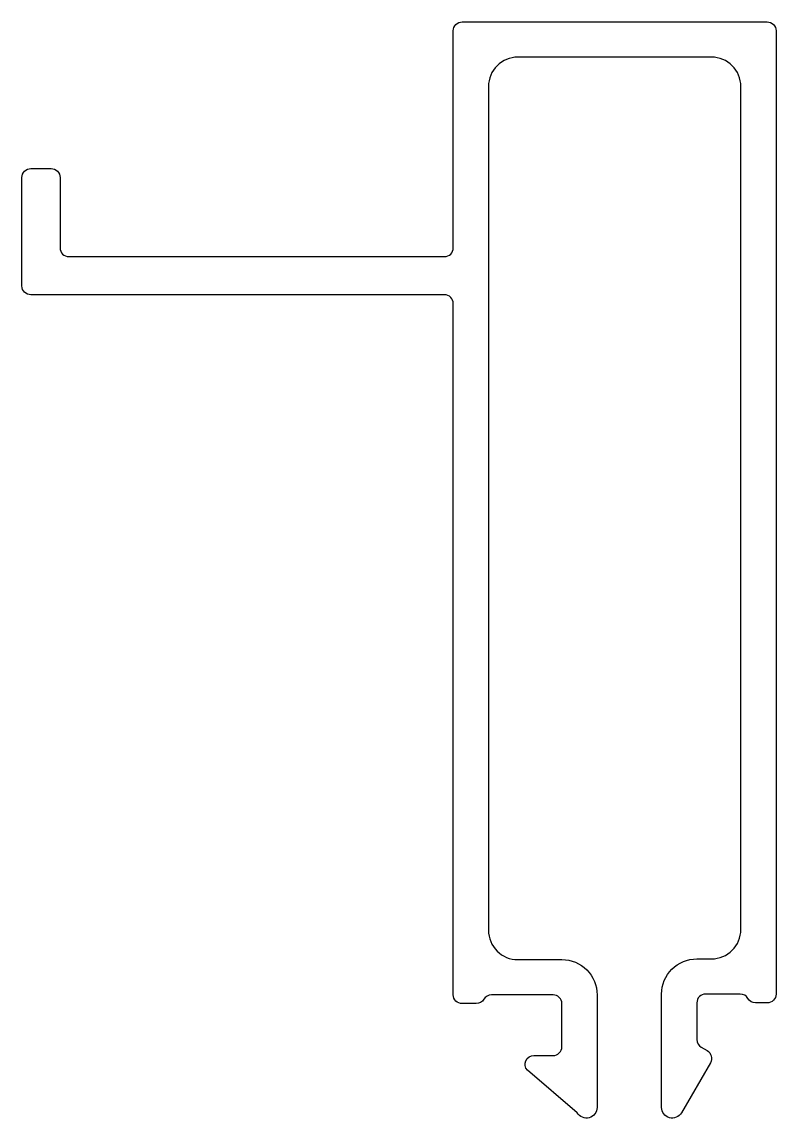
# Model space of a CAD drawing. Extents: x 841.3 to 867, y 551.1 to 588.5.
import ezdxf

# ---------------------------------------------------------------- set-up
doc = ezdxf.new("R2010")
doc.units = 0
doc.layers.get('0').update_dxf_attribs({"linetype": 'CONTINUOUS'})

msp = doc.modelspace()

# ---------------------------------------------------------------- linework, layer by layer
at = {"color": 0}
msp.add_lwpolyline([(865.779, 586.279, 0.414214), (864.779, 587.279), (861.979, 587.279), (858.179, 587.279, 0.414214), (857.179, 586.279), (857.179, 557.52, 0.414214), (858.179, 556.52), (859.679, 556.52, -0.414214), (860.879, 555.32), (860.879, 551.481, -0.767327), (860.205, 551.3), (858.504, 552.752, -0.647706), (858.728, 553.252), (859.379, 553.252, 0.414214), (859.679, 553.552), (859.679, 555.02, 0.414214), (859.379, 555.32), (857.279, 555.32, 0.267949), (857.019, 555.17, -0.267949), (856.759, 555.02), (856.279, 555.02, -0.414214), (855.979, 555.32), (855.979, 578.879, 0.414214), (855.679, 579.179), (841.579, 579.179, -0.414214), (841.279, 579.479), (841.279, 583.179, -0.414214), (841.579, 583.479), (842.279, 583.479, -0.414214), (842.579, 583.179), (842.579, 580.779, 0.414214), (842.879, 580.479), (855.679, 580.479, 0.414214), (855.979, 580.779), (855.979, 588.179, -0.414214), (856.279, 588.479), (861.979, 588.479), (866.679, 588.479, -0.414214), (866.979, 588.179), (866.979, 555.346, -0.414214), (866.679, 555.046), (866.279, 555.046, -0.267949), (866.019, 555.196, 0.267949), (865.759, 555.346), (864.579, 555.346, 0.414214), (864.279, 555.046), (864.279, 553.793, 0.267949), (864.429, 553.533), (864.629, 553.418, -0.414214), (864.739, 553.008), (863.753, 551.3, -0.767327), (863.079, 551.481), (863.079, 555.346, -0.414214), (864.279, 556.546), (864.779, 556.546, 0.414214), (865.779, 557.546)], format="xyb", close=True, dxfattribs=at)

doc.saveas('drawing.dxf')
